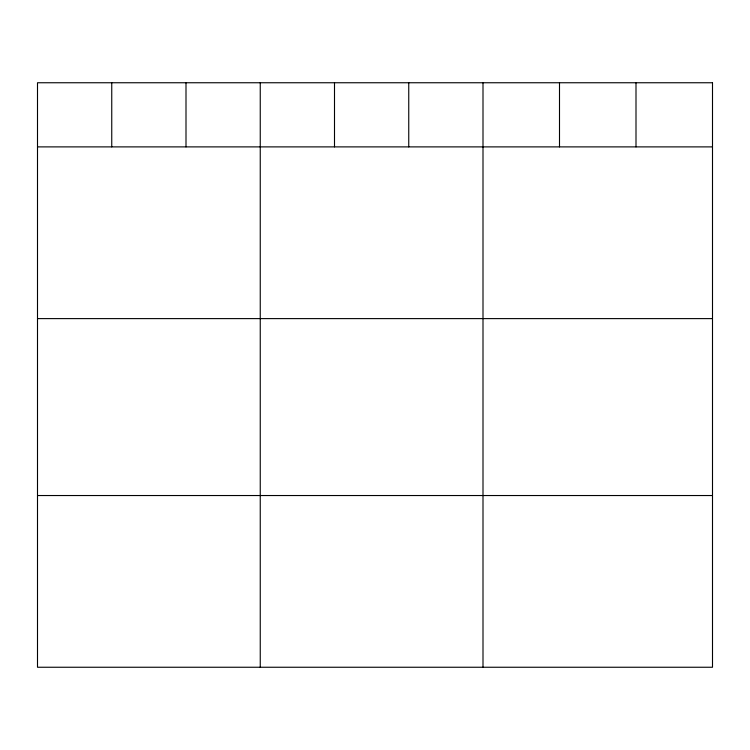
<?xml version="1.0" encoding="UTF-8"?>
<svg xmlns="http://www.w3.org/2000/svg" width="750" height="750" viewBox="0 0 750 750"><rect width="100%" height="100%" fill="white"/><g stroke="black" fill="none" stroke-linecap="round" stroke-linejoin="round"><path stroke-width="1.12" d="M37.5 146.888L712.5 146.888M37.5 318.609L712.5 318.609M37.5 495.534L712.5 495.534M636 82.753L636 146.888M559.5 82.753L559.5 146.888M483 82.753L483 667.247M408.75 82.753L408.75 146.888M334.5 82.753L334.5 146.888M260.25 82.753L260.25 667.247M186 82.753L186 146.888M111.75 82.753L111.75 146.888M712.5 82.753L37.5 82.753L37.5 667.247L712.5 667.247L712.5 82.753"/></g></svg>
